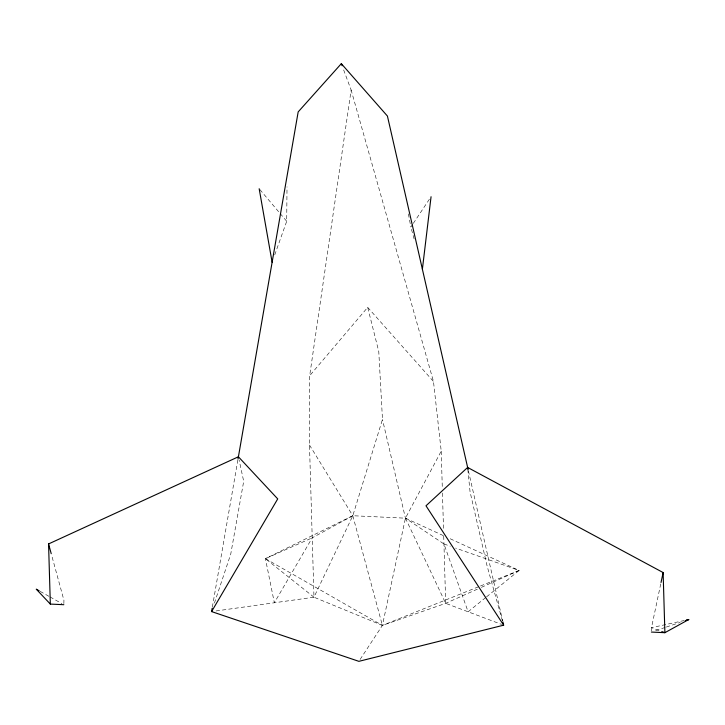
<?xml version="1.0" encoding="UTF-8"?>
<svg xmlns="http://www.w3.org/2000/svg" width="725" height="725" viewBox="0 0 725 725"><rect width="100%" height="100%" fill="white"/><g stroke="black" fill="none" stroke-linecap="round" stroke-linejoin="round"><path stroke-width="0.54" stroke-dasharray="3.62 2.72" d="M477.304 589.189L445.694 603.345L382.401 625.403L313.97 597.21L309.493 445.032L309.675 375.722L351.136 90.027L342.889 67.878M274.739 254.883L286.701 221.279L287.018 186.796M63.863 603.608L63.936 600.309L51.52 554.779M651.412 630.958L651.485 627.669L660.801 583.58M212.352 607.133L238.027 459.007M360.108 659.451L382.401 625.403L405.438 518.176L441.226 451.158L433.478 381.486L351.136 90.027M216.068 610.957L313.97 597.21L352.794 515.729L382.474 419.422L378.776 351.571L367.693 307.382L309.675 375.722M214.419 603.073L230.74 554.108L243.7 481.291L239.096 459.976M309.493 445.032L352.794 515.729L312.221 537.832L274.34 602.774L265.423 558.658L352.794 515.729L405.438 518.176L443.328 535.603M414.111 238.951L410.858 227.061L412.697 224.306M413.304 223.382L429.834 198.568M485.705 597.545L468.123 611.791L443.954 543.967L405.438 518.176L382.474 419.422M486.584 596.829L519.109 570.466L448.449 537.959M481.382 587.359L519.109 570.466L455.599 548.073M313.97 597.21L265.423 558.658L312.221 537.832M265.423 558.658L382.401 625.403L479.452 586.398M480.494 585.981L519.109 570.466M655.663 630.632L665.269 627.406M666.329 627.053L680.213 622.394M684.364 620.491L651.485 627.669L659.732 630.759M443.954 543.967L450.307 546.206M405.438 518.176L445.694 603.345L501.546 624.397M40.192 591.382L49.055 596.376M50.043 596.929L61.861 603.599M367.693 307.382L433.478 381.486M259.894 189.587L279.46 212.715M280.185 213.567L286.701 221.279M502.434 620.881L487.118 566.044L470.063 491.831L467.743 468.558M352.794 515.729L382.401 625.403M468.386 470.761L502.633 620.772M408.402 213.902L410.858 227.061M441.226 451.158L442.286 487.381M442.458 493.036L443.519 529.25M443.718 536.047L445.694 603.345"/><path stroke-width="1.09" d="M422.385 269.229L431.058 196.729M502.887 621.869L503.639 625.186L358.875 661.336L211.582 611.583L212.162 608.248M238.027 459.007L298.174 111.904L341.321 63.664L387.422 116.054L468.142 469.655M661.028 582.474L663.121 572.551L467.634 467.453L425.992 505.796L503.639 625.186M211.582 611.583L277.72 498.9L238.407 456.777L48.566 543.94L50.333 604.079L63.836 604.704M686.557 620.011L688.75 619.531L664.888 632.689L651.385 632.064M685.551 620.609L688.75 619.531M661.798 631.529L664.888 632.689L663.121 572.551M39.204 590.821L36.25 589.162L50.333 604.079M341.321 63.664L342.109 65.776M48.566 543.94L51.23 553.701M259.169 188.727L272.12 262.233"/></g></svg>
